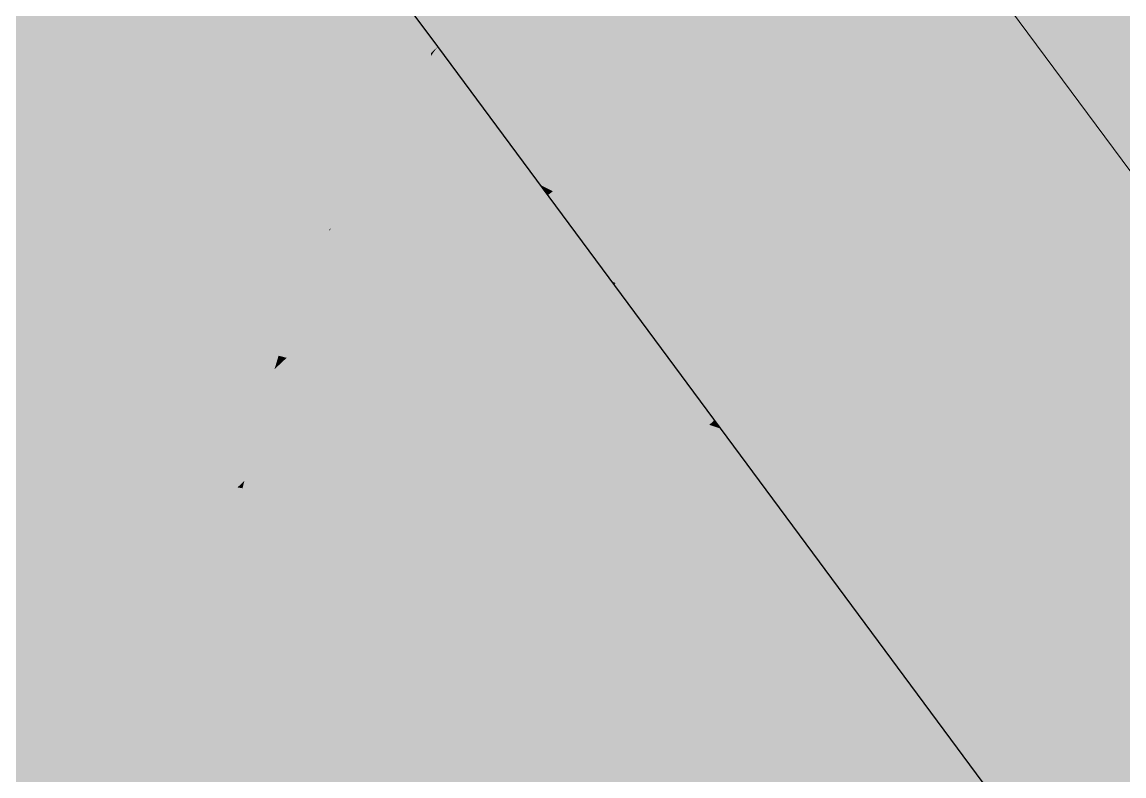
# Model space of a CAD drawing. Header units: millimetres. Extents: x 340454 to 342791, y 6993867 to 6995092.
# Drawn here: x 340779.7708 to 340780.1135, y 6994577.2077 to 6994577.4423 of the extents above; entities that cross this region are included whole.
import ezdxf

# ---------------------------------------------------------------- set-up
doc = ezdxf.new("R2010")
doc.units = ezdxf.units.MM
doc.header["$LTSCALE"] = 10
doc.layers.add('A-MODELAGEM', color=7, linetype='Continuous')
doc.layers.add('F-HZ-CORREDOR-FEAT', color=2, linetype='Continuous')

msp = doc.modelspace()

# ---------------------------------------------------------------- linework, layer by layer
at = {"lineweight": 20}
msp.add_lwpolyline([(340804.45355, 6994595.59028, -0.006606), (340796.91138, 6994606.37287, 0.436053), (340791.26926, 6994607.29523), (340769.73702, 6994591.4125), (340780.23666, 6994577.23225), (340804.45355, 6994595.59028, -0.007581)], format="xyb", close=True, dxfattribs=at)
msp.add_lwpolyline([(340782.27026, 6994557.10137), (340785.61099, 6994569.97397), (340769.73702, 6994591.4125), (340755.74231, 6994581.10477), (340753.64138, 6994579.53538), (340782.27026, 6994557.10137)], close=True, dxfattribs=at)
at = {"layer": 'A-MODELAGEM', "color": 11, "linetype": 'Continuous', "lineweight": -3}
for points in [[(340780.42398, 6994577.37436), (340779.05368, 6994579.18235), (340779.85795, 6994577.85952)], [(340781.25376, 6994578.00326), (340779.05368, 6994579.18235), (340780.42398, 6994577.37436)], [(340780.23843, 6994577.23373), (340778.64998, 6994578.89489), (340778.55496, 6994578.80244)], [(340780.23843, 6994577.23373), (340779.29091, 6994578.34554), (340778.64998, 6994578.89489)], [(340780.23843, 6994577.23373), (340778.55496, 6994578.80244), (340778.46584, 6994578.70414)], [(340780.23843, 6994577.23373), (340778.46584, 6994578.70414), (340778.38299, 6994578.60038)], [(340780.23843, 6994577.23373), (340778.38299, 6994578.60038), (340778.40519, 6994578.43966)], [(340780.23843, 6994577.23373), (340778.40519, 6994578.43966), (340778.42542, 6994578.29321)], [(340780.23843, 6994577.23373), (340779.59018, 6994578.08903), (340779.29091, 6994578.34554)], [(340780.23843, 6994577.23373), (340778.42542, 6994578.29321), (340778.44403, 6994578.15848)], [(340780.23843, 6994577.23373), (340778.44403, 6994578.15848), (340778.4613, 6994578.03344)], [(340780.23843, 6994577.23373), (340779.85795, 6994577.85952), (340779.59018, 6994578.08903)], [(340780.23843, 6994577.23373), (340778.4613, 6994578.03344), (340778.47745, 6994577.91646)], [(340780.23843, 6994577.23373), (340778.47745, 6994577.91646), (340778.49269, 6994577.80617)], [(340780.23843, 6994577.23373), (340780.42398, 6994577.37436), (340779.85795, 6994577.85952)], [(340780.23843, 6994577.23373), (340778.49269, 6994577.80617), (340778.50715, 6994577.70145)], [(340780.23843, 6994577.23373), (340778.50715, 6994577.70145), (340778.52098, 6994577.60134)], [(340780.23843, 6994577.23373), (340778.52098, 6994577.60134), (340778.53428, 6994577.50501)], [(340780.23843, 6994577.23373), (340778.53428, 6994577.50501), (340778.54716, 6994577.41174)], [(340779.80537, 6994577.4569), (340779.83585, 6994577.44119), (340779.82472, 6994577.47549)], [(340779.82472, 6994577.47549), (340779.83585, 6994577.44119), (340779.85389, 6994577.45844)], [(340779.75052, 6994577.45328), (340779.7853, 6994577.43763), (340779.77206, 6994577.47407)], [(340779.77206, 6994577.47407), (340779.7853, 6994577.43763), (340779.80537, 6994577.4569)], [(340779.83585, 6994577.44119), (340779.86129, 6994577.42808), (340779.85389, 6994577.45844)], [(340779.85389, 6994577.45844), (340779.86129, 6994577.42808), (340779.87823, 6994577.44422)], [(340779.88693, 6994577.45251), (340779.90015, 6994577.43465), (340779.89583, 6994577.45909)], [(340779.7853, 6994577.43763), (340779.81714, 6994577.42331), (340779.80537, 6994577.4569)], [(340779.80537, 6994577.4569), (340779.81714, 6994577.42331), (340779.83585, 6994577.44119)], [(340779.75052, 6994577.45328), (340779.76432, 6994577.41748), (340779.7853, 6994577.43763)], [(340779.87823, 6994577.44422), (340779.89804, 6994577.43264), (340779.88693, 6994577.45251)], [(340779.88693, 6994577.45251), (340779.89804, 6994577.43264), (340779.90015, 6994577.43465)], [(340779.81714, 6994577.42331), (340779.84372, 6994577.41135), (340779.83585, 6994577.44119)], [(340779.83585, 6994577.44119), (340779.84372, 6994577.41135), (340779.86129, 6994577.42808)], [(340779.86129, 6994577.42808), (340779.882, 6994577.41741), (340779.87823, 6994577.44422)], [(340779.87823, 6994577.44422), (340779.882, 6994577.41741), (340779.89804, 6994577.43264)], [(340779.76432, 6994577.41748), (340779.79756, 6994577.40459), (340779.7853, 6994577.43763)], [(340779.7853, 6994577.43763), (340779.79756, 6994577.40459), (340779.81714, 6994577.42331)], [(340779.89804, 6994577.43264), (340779.89845, 6994577.4324), (340779.90015, 6994577.43465)], [(340779.882, 6994577.41741), (340779.89808, 6994577.43184), (340779.89804, 6994577.43264)], [(340779.882, 6994577.41741), (340779.8868, 6994577.41494), (340779.89808, 6994577.43184)], [(340779.89804, 6994577.43264), (340779.89808, 6994577.43184), (340779.89845, 6994577.4324)], [(340779.84372, 6994577.41135), (340779.86536, 6994577.40161), (340779.86129, 6994577.42808)], [(340779.86129, 6994577.42808), (340779.86536, 6994577.40161), (340779.882, 6994577.41741)], [(340779.79756, 6994577.40459), (340779.82533, 6994577.39382), (340779.81714, 6994577.42331)], [(340779.81714, 6994577.42331), (340779.82533, 6994577.39382), (340779.84372, 6994577.41135)], [(340779.74236, 6994577.39639), (340779.77708, 6994577.385), (340779.76432, 6994577.41748)], [(340779.76432, 6994577.41748), (340779.77708, 6994577.385), (340779.79756, 6994577.40459)], [(340779.86536, 6994577.40161), (340779.88256, 6994577.4077), (340779.882, 6994577.41741)], [(340779.882, 6994577.41741), (340779.88256, 6994577.4077), (340779.8868, 6994577.41494)], [(340780.23843, 6994577.23373), (340778.54716, 6994577.41174), (340778.55971, 6994577.32088)], [(340779.82533, 6994577.39382), (340779.84793, 6994577.38506), (340779.84372, 6994577.41135)], [(340779.84372, 6994577.41135), (340779.84793, 6994577.38506), (340779.86536, 6994577.40161)], [(340779.86536, 6994577.40161), (340779.87614, 6994577.39675), (340779.88256, 6994577.4077)], [(340779.77708, 6994577.385), (340779.80609, 6994577.37549), (340779.79756, 6994577.40459)], [(340779.79756, 6994577.40459), (340779.80609, 6994577.37549), (340779.82533, 6994577.39382)], [(340779.84793, 6994577.38506), (340779.86673, 6994577.37828), (340779.86536, 6994577.40161)], [(340779.86536, 6994577.40161), (340779.86673, 6994577.37828), (340779.87614, 6994577.39675)], [(340779.74236, 6994577.39639), (340779.75536, 6994577.36423), (340779.77708, 6994577.385)], [(340779.80609, 6994577.37549), (340779.82971, 6994577.36775), (340779.82533, 6994577.39382)], [(340779.82533, 6994577.39382), (340779.82971, 6994577.36775), (340779.84793, 6994577.38506)], [(340779.75536, 6994577.36423), (340779.78567, 6994577.35604), (340779.77708, 6994577.385)], [(340779.77708, 6994577.385), (340779.78567, 6994577.35604), (340779.80609, 6994577.37549)], [(340779.82971, 6994577.36775), (340779.84938, 6994577.3613), (340779.84793, 6994577.38506)], [(340779.84793, 6994577.38506), (340779.84938, 6994577.3613), (340779.86626, 6994577.37728)], [(340779.84793, 6994577.38506), (340779.86626, 6994577.37728), (340779.86651, 6994577.37785)], [(340779.84793, 6994577.38506), (340779.86651, 6994577.37785), (340779.86673, 6994577.37828)], [(340779.84938, 6994577.3613), (340779.85802, 6994577.35847), (340779.86626, 6994577.37728)], [(340779.78567, 6994577.35604), (340779.81036, 6994577.34937), (340779.80609, 6994577.37549)], [(340779.80609, 6994577.37549), (340779.81036, 6994577.34937), (340779.82971, 6994577.36775)], [(340779.81036, 6994577.34937), (340779.83093, 6994577.34382), (340779.82971, 6994577.36775)], [(340779.82971, 6994577.36775), (340779.83093, 6994577.34382), (340779.84938, 6994577.3613)], [(340779.75536, 6994577.36423), (340779.76389, 6994577.3353), (340779.78567, 6994577.35604)], [(340779.83093, 6994577.34382), (340779.8523, 6994577.34299), (340779.84938, 6994577.3613)], [(340779.84938, 6994577.3613), (340779.8523, 6994577.34299), (340779.85802, 6994577.35847)], [(340779.76389, 6994577.3353), (340779.78972, 6994577.32977), (340779.78567, 6994577.35604)], [(340779.78567, 6994577.35604), (340779.78972, 6994577.32977), (340779.81036, 6994577.34937)], [(340779.78972, 6994577.32977), (340779.81124, 6994577.32516), (340779.81036, 6994577.34937)], [(340779.81036, 6994577.34937), (340779.81124, 6994577.32516), (340779.83093, 6994577.34382)], [(340779.81124, 6994577.32516), (340779.83446, 6994577.32019), (340779.83093, 6994577.34382)], [(340779.83093, 6994577.34382), (340779.83446, 6994577.32019), (340779.84935, 6994577.33426)], [(340779.83093, 6994577.34382), (340779.84935, 6994577.33426), (340779.85063, 6994577.33849)], [(340779.83093, 6994577.34382), (340779.85063, 6994577.33849), (340779.8523, 6994577.34299)], [(340779.76389, 6994577.3353), (340779.76753, 6994577.30869), (340779.78972, 6994577.32977)], [(340779.83446, 6994577.32019), (340779.84442, 6994577.31806), (340779.84935, 6994577.33426)], [(340779.76753, 6994577.30869), (340779.79007, 6994577.3051), (340779.78972, 6994577.32977)], [(340779.78972, 6994577.32977), (340779.79007, 6994577.3051), (340779.81124, 6994577.32516)], [(340779.79007, 6994577.3051), (340779.81439, 6994577.30123), (340779.81124, 6994577.32516)], [(340779.81124, 6994577.32516), (340779.81439, 6994577.30123), (340779.83446, 6994577.32019)], [(340780.23843, 6994577.23373), (340778.55971, 6994577.32088), (340778.57201, 6994577.23185)], [(340779.81439, 6994577.30123), (340779.83784, 6994577.2975), (340779.83446, 6994577.32019)], [(340779.83446, 6994577.32019), (340779.83784, 6994577.2975), (340779.83996, 6994577.29949)], [(340779.83446, 6994577.32019), (340779.83996, 6994577.29949), (340779.84442, 6994577.31806)], [(340779.76753, 6994577.30869), (340779.76709, 6994577.28334), (340779.79007, 6994577.3051)], [(340779.76709, 6994577.28334), (340779.79261, 6994577.28065), (340779.79007, 6994577.3051)], [(340779.79007, 6994577.3051), (340779.79261, 6994577.28065), (340779.81439, 6994577.30123)], [(340779.79261, 6994577.28065), (340779.81721, 6994577.27806), (340779.81439, 6994577.30123)], [(340779.81439, 6994577.30123), (340779.81721, 6994577.27806), (340779.83784, 6994577.2975)], [(340779.81721, 6994577.27806), (340779.83845, 6994577.29187), (340779.83784, 6994577.2975)], [(340779.83784, 6994577.2975), (340779.83941, 6994577.29725), (340779.83996, 6994577.29949)], [(340779.83784, 6994577.2975), (340779.83845, 6994577.29187), (340779.83941, 6994577.29725)], [(340779.81721, 6994577.27806), (340779.83563, 6994577.27612), (340779.83845, 6994577.29187)], [(340779.76709, 6994577.28334), (340779.76875, 6994577.25811), (340779.79261, 6994577.28065)], [(340779.76875, 6994577.25811), (340779.79462, 6994577.25677), (340779.79261, 6994577.28065)], [(340779.79261, 6994577.28065), (340779.79462, 6994577.25677), (340779.81721, 6994577.27806)], [(340779.79462, 6994577.25677), (340779.81882, 6994577.25551), (340779.81721, 6994577.27806)], [(340779.81721, 6994577.27806), (340779.81882, 6994577.25551), (340779.83499, 6994577.27072)], [(340779.81721, 6994577.27806), (340779.83499, 6994577.27072), (340779.83563, 6994577.27612)], [(340779.81882, 6994577.25551), (340779.8331, 6994577.25477), (340779.83499, 6994577.27072)], [(340779.76875, 6994577.25811), (340779.76961, 6994577.2332), (340779.79462, 6994577.25677)], [(340779.76961, 6994577.2332), (340779.79512, 6994577.23323), (340779.79462, 6994577.25677)], [(340779.79462, 6994577.25677), (340779.79512, 6994577.23323), (340779.81882, 6994577.25551)], [(340779.79512, 6994577.23323), (340779.81905, 6994577.23325), (340779.81882, 6994577.25551)], [(340779.81882, 6994577.25551), (340779.81905, 6994577.23325), (340779.83258, 6994577.24594)], [(340779.81882, 6994577.25551), (340779.83258, 6994577.24594), (340779.8331, 6994577.25477)], [(340779.81905, 6994577.23325), (340779.83184, 6994577.23327), (340779.83258, 6994577.24594)], [(340780.23843, 6994577.23373), (340778.57201, 6994577.23185), (340778.58413, 6994577.1441)], [(340780.23843, 6994577.23373), (340778.58413, 6994577.1441), (340778.59614, 6994577.05713)], [(340780.23843, 6994577.23373), (340778.59614, 6994577.05713), (340778.60812, 6994576.97043)], [(340780.23843, 6994577.23373), (340778.60812, 6994576.97043), (340778.62012, 6994576.88352)], [(340780.23843, 6994577.23373), (340778.62012, 6994576.88352), (340778.63222, 6994576.79591)], [(340780.23843, 6994577.23373), (340778.63222, 6994576.79591), (340778.64449, 6994576.70708)], [(340780.23843, 6994577.23373), (340778.64449, 6994576.70708), (340778.657, 6994576.6165)], [(340780.23843, 6994577.23373), (340778.657, 6994576.6165), (340778.66983, 6994576.5236)], [(340780.23843, 6994577.23373), (340778.66983, 6994576.5236), (340778.68307, 6994576.42773)], [(340780.23843, 6994577.23373), (340778.68307, 6994576.42773), (340778.69682, 6994576.32818)], [(340780.23843, 6994577.23373), (340778.69682, 6994576.32818), (340778.71119, 6994576.22415)], [(340780.23843, 6994577.23373), (340778.71119, 6994576.22415), (340778.72631, 6994576.11469)], [(340780.23843, 6994577.23373), (340778.72631, 6994576.11469), (340778.79822, 6994575.59404)], [(340780.23843, 6994577.23373), (340778.79822, 6994575.59404), (340780.51283, 6994576.86293)], [(340779.76857, 6994577.20827), (340779.79388, 6994577.20964), (340779.79512, 6994577.23323)], [(340779.76857, 6994577.20827), (340779.79512, 6994577.23323), (340779.76961, 6994577.2332)], [(340779.79388, 6994577.20964), (340779.81724, 6994577.21091), (340779.81905, 6994577.23325)], [(340779.79388, 6994577.20964), (340779.81905, 6994577.23325), (340779.79512, 6994577.23323)], [(340779.81724, 6994577.21091), (340779.83184, 6994577.22457), (340779.83184, 6994577.23327)], [(340779.81724, 6994577.21091), (340779.83184, 6994577.23327), (340779.81905, 6994577.23325)], [(340779.81724, 6994577.21091), (340779.83184, 6994577.2117), (340779.83184, 6994577.22457)], [(340779.81357, 6994577.18804), (340779.83222, 6994577.20546), (340779.83184, 6994577.2117)], [(340779.81357, 6994577.18804), (340779.83184, 6994577.2117), (340779.81724, 6994577.21091)], [(340779.76532, 6994577.18285), (340779.79012, 6994577.18552), (340779.79388, 6994577.20964)], [(340779.76532, 6994577.18285), (340779.79388, 6994577.20964), (340779.76857, 6994577.20827)], [(340779.79012, 6994577.18552), (340779.81357, 6994577.18804), (340779.81724, 6994577.21091)], [(340779.79012, 6994577.18552), (340779.81724, 6994577.21091), (340779.79388, 6994577.20964)]]:
    msp.add_solid(points, dxfattribs=at)
at = {"layer": 'A-MODELAGEM', "color": 161, "linetype": 'Continuous', "lineweight": -3}
for points in [[(340779.90015, 6994577.43465), (340779.89845, 6994577.4324), (340779.90438, 6994577.42893)], [(340779.93204, 6994577.43527), (340779.90015, 6994577.43465), (340779.90438, 6994577.42893)], [(340779.93204, 6994577.43527), (340779.90438, 6994577.42893), (340779.91505, 6994577.4227)], [(340779.93204, 6994577.43527), (340779.91505, 6994577.4227), (340779.92649, 6994577.41602)], [(340779.93204, 6994577.43527), (340779.92649, 6994577.41602), (340779.93373, 6994577.41178)], [(340779.93204, 6994577.43527), (340779.93373, 6994577.41178), (340779.94973, 6994577.42363)], [(340779.93204, 6994577.43527), (340779.94973, 6994577.42363), (340779.96512, 6994577.43503)], [(340779.96512, 6994577.43503), (340779.94973, 6994577.42363), (340779.95521, 6994577.42003)], [(340779.96512, 6994577.43503), (340779.95521, 6994577.42003), (340779.96675, 6994577.41244)], [(340779.96512, 6994577.43503), (340779.96675, 6994577.41244), (340779.98124, 6994577.42316)], [(340779.99646, 6994577.43444), (340779.96512, 6994577.43503), (340779.98124, 6994577.42316)], [(340779.99646, 6994577.43444), (340779.98124, 6994577.42316), (340779.98468, 6994577.42063)], [(340779.99646, 6994577.43444), (340779.98468, 6994577.42063), (340779.99627, 6994577.41209)], [(340779.99646, 6994577.43444), (340779.99627, 6994577.41209), (340780.01061, 6994577.42271)], [(340779.99646, 6994577.43444), (340780.01061, 6994577.42271), (340780.02455, 6994577.43303)], [(340779.89808, 6994577.43184), (340779.8868, 6994577.41494), (340779.89924, 6994577.40853)], [(340779.89845, 6994577.4324), (340779.89808, 6994577.43184), (340779.89924, 6994577.40853)], [(340779.89845, 6994577.4324), (340779.89924, 6994577.40853), (340779.90438, 6994577.42893)], [(340780.02455, 6994577.43303), (340780.01061, 6994577.42271), (340780.01284, 6994577.42086)], [(340780.02455, 6994577.43303), (340780.01284, 6994577.42086), (340780.02385, 6994577.41173)], [(340780.02455, 6994577.43303), (340780.02385, 6994577.41173), (340780.03697, 6994577.42145)], [(340780.04982, 6994577.43096), (340780.02455, 6994577.43303), (340780.03697, 6994577.42145)], [(340780.04982, 6994577.43096), (340780.03697, 6994577.42145), (340780.03849, 6994577.42004)], [(340780.04982, 6994577.43096), (340780.03849, 6994577.42004), (340780.04841, 6994577.41079)], [(340780.04982, 6994577.43096), (340780.04841, 6994577.41079), (340780.06053, 6994577.41976)], [(340780.04982, 6994577.43096), (340780.06053, 6994577.41976), (340780.07239, 6994577.42855)], [(340779.90438, 6994577.42893), (340779.89924, 6994577.40853), (340779.91114, 6994577.4198)], [(340779.90438, 6994577.42893), (340779.91114, 6994577.4198), (340779.91505, 6994577.4227)], [(340780.07239, 6994577.42855), (340780.06053, 6994577.41976), (340780.06162, 6994577.41862)], [(340780.07239, 6994577.42855), (340780.06162, 6994577.41862), (340780.07063, 6994577.4092)], [(340780.07239, 6994577.42855), (340780.07063, 6994577.4092), (340780.08182, 6994577.41749)], [(340780.09292, 6994577.42571), (340780.07239, 6994577.42855), (340780.08182, 6994577.41749)], [(340780.09292, 6994577.42571), (340780.08182, 6994577.41749), (340780.08317, 6994577.41591)], [(340780.09292, 6994577.42571), (340780.08317, 6994577.41591), (340780.10662, 6994577.40763)], [(340780.09292, 6994577.42571), (340780.10662, 6994577.40763), (340780.1246, 6994577.42094)], [(340779.91505, 6994577.4227), (340779.91114, 6994577.4198), (340779.92649, 6994577.41602)], [(340779.94973, 6994577.42363), (340779.93373, 6994577.41178), (340779.9453, 6994577.40502)], [(340779.94973, 6994577.42363), (340779.9453, 6994577.40502), (340779.95521, 6994577.42003)], [(340779.98124, 6994577.42316), (340779.96675, 6994577.41244), (340779.97376, 6994577.40783)], [(340779.98124, 6994577.42316), (340779.97376, 6994577.40783), (340779.98468, 6994577.42063)], [(340779.98468, 6994577.42063), (340779.97376, 6994577.40783), (340779.98263, 6994577.40199)], [(340779.98468, 6994577.42063), (340779.98263, 6994577.40199), (340779.99627, 6994577.41209)], [(340780.01061, 6994577.42271), (340779.99627, 6994577.41209), (340780.00102, 6994577.40859)], [(340780.01061, 6994577.42271), (340780.00102, 6994577.40859), (340780.01284, 6994577.42086)], [(340780.01284, 6994577.42086), (340780.00102, 6994577.40859), (340780.01034, 6994577.40173)], [(340780.01284, 6994577.42086), (340780.01034, 6994577.40173), (340780.02385, 6994577.41173)], [(340780.03697, 6994577.42145), (340780.02385, 6994577.41173), (340780.02708, 6994577.40905)], [(340780.03697, 6994577.42145), (340780.02708, 6994577.40905), (340780.03849, 6994577.42004)], [(340780.1246, 6994577.42094), (340780.10662, 6994577.40763), (340780.12314, 6994577.38584)], [(340779.89924, 6994577.40853), (340779.91782, 6994577.39895), (340779.91114, 6994577.4198)], [(340779.91114, 6994577.4198), (340779.91782, 6994577.39895), (340779.92298, 6994577.40382)], [(340779.91114, 6994577.4198), (340779.92298, 6994577.40382), (340779.92649, 6994577.41602)], [(340779.95521, 6994577.42003), (340779.9453, 6994577.40502), (340779.95169, 6994577.40129)], [(340779.95521, 6994577.42003), (340779.95169, 6994577.40129), (340779.96675, 6994577.41244)], [(340780.03849, 6994577.42004), (340780.02708, 6994577.40905), (340780.03603, 6994577.40162)], [(340780.03849, 6994577.42004), (340780.03603, 6994577.40162), (340780.04841, 6994577.41079)], [(340780.06053, 6994577.41976), (340780.04841, 6994577.41079), (340780.05075, 6994577.40861)], [(340780.06053, 6994577.41976), (340780.05075, 6994577.40861), (340780.06162, 6994577.41862)], [(340780.06162, 6994577.41862), (340780.05075, 6994577.40861), (340780.0592, 6994577.40074)], [(340780.06162, 6994577.41862), (340780.0592, 6994577.40074), (340780.07063, 6994577.4092)], [(340780.08182, 6994577.41749), (340780.07063, 6994577.4092), (340780.0735, 6994577.4062)], [(340780.08182, 6994577.41749), (340780.0735, 6994577.4062), (340780.08317, 6994577.41591)], [(340779.88256, 6994577.4077), (340779.89924, 6994577.40853), (340779.8868, 6994577.41494)], [(340779.92649, 6994577.41602), (340779.92298, 6994577.40382), (340779.93373, 6994577.41178)], [(340780.08317, 6994577.41591), (340780.0735, 6994577.4062), (340780.08643, 6994577.39268)], [(340780.08317, 6994577.41591), (340780.08643, 6994577.39268), (340780.09657, 6994577.40018)], [(340780.08317, 6994577.41591), (340780.09657, 6994577.40018), (340780.10662, 6994577.40763)], [(340779.93373, 6994577.41178), (340779.92298, 6994577.40382), (340779.93199, 6994577.39165)], [(340779.93373, 6994577.41178), (340779.93199, 6994577.39165), (340779.9453, 6994577.40502)], [(340779.96675, 6994577.41244), (340779.95169, 6994577.40129), (340779.96269, 6994577.39486)], [(340779.96675, 6994577.41244), (340779.96269, 6994577.39486), (340779.97376, 6994577.40783)], [(340779.99627, 6994577.41209), (340779.98263, 6994577.40199), (340779.99001, 6994577.39714)], [(340779.99627, 6994577.41209), (340779.99001, 6994577.39714), (340780.00102, 6994577.40859)], [(340780.02385, 6994577.41173), (340780.01034, 6994577.40173), (340780.01552, 6994577.39791)], [(340780.02385, 6994577.41173), (340780.01552, 6994577.39791), (340780.02708, 6994577.40905)], [(340780.04841, 6994577.41079), (340780.03603, 6994577.40162), (340780.03979, 6994577.3985)], [(340780.04841, 6994577.41079), (340780.03979, 6994577.3985), (340780.05075, 6994577.40861)], [(340779.88256, 6994577.4077), (340779.87614, 6994577.39675), (340779.88338, 6994577.3935)], [(340779.88256, 6994577.4077), (340779.88338, 6994577.3935), (340779.89924, 6994577.40853)], [(340779.88338, 6994577.3935), (340779.9028, 6994577.38476), (340779.89924, 6994577.40853)], [(340779.89924, 6994577.40853), (340779.9028, 6994577.38476), (340779.91782, 6994577.39895)], [(340779.97376, 6994577.40783), (340779.96269, 6994577.39486), (340779.96845, 6994577.39149)], [(340779.97376, 6994577.40783), (340779.96845, 6994577.39149), (340779.98263, 6994577.40199)], [(340780.00102, 6994577.40859), (340779.99001, 6994577.39714), (340779.9975, 6994577.39221)], [(340780.00102, 6994577.40859), (340779.9975, 6994577.39221), (340780.01034, 6994577.40173)], [(340780.02708, 6994577.40905), (340780.01552, 6994577.39791), (340780.02329, 6994577.39219)], [(340780.02708, 6994577.40905), (340780.02329, 6994577.39219), (340780.03603, 6994577.40162)], [(340780.05075, 6994577.40861), (340780.03979, 6994577.3985), (340780.04752, 6994577.39209)], [(340780.05075, 6994577.40861), (340780.04752, 6994577.39209), (340780.0592, 6994577.40074)], [(340780.07063, 6994577.4092), (340780.0592, 6994577.40074), (340780.0638, 6994577.39645)], [(340780.07063, 6994577.4092), (340780.0638, 6994577.39645), (340780.0735, 6994577.4062)], [(340780.10662, 6994577.40763), (340780.09657, 6994577.40018), (340780.12314, 6994577.38584)], [(340779.91782, 6994577.39895), (340779.93199, 6994577.39165), (340779.92298, 6994577.40382)], [(340779.9453, 6994577.40502), (340779.93199, 6994577.39165), (340779.93533, 6994577.38993)], [(340779.9453, 6994577.40502), (340779.93533, 6994577.38993), (340779.93593, 6994577.38962)], [(340779.9453, 6994577.40502), (340779.93593, 6994577.38962), (340779.95169, 6994577.40129)], [(340780.0735, 6994577.4062), (340780.0638, 6994577.39645), (340780.07608, 6994577.38501)], [(340780.0735, 6994577.4062), (340780.07608, 6994577.38501), (340780.08643, 6994577.39268)], [(340779.95169, 6994577.40129), (340779.93593, 6994577.38962), (340779.95141, 6994577.38164)], [(340779.95169, 6994577.40129), (340779.95141, 6994577.38164), (340779.96269, 6994577.39486)], [(340779.98263, 6994577.40199), (340779.96845, 6994577.39149), (340779.97877, 6994577.38547)], [(340779.98263, 6994577.40199), (340779.97877, 6994577.38547), (340779.99001, 6994577.39714)], [(340780.01034, 6994577.40173), (340779.9975, 6994577.39221), (340780.00469, 6994577.38748)], [(340780.01034, 6994577.40173), (340780.00469, 6994577.38748), (340780.01552, 6994577.39791)], [(340780.03603, 6994577.40162), (340780.02329, 6994577.39219), (340780.02865, 6994577.38824)], [(340780.03603, 6994577.40162), (340780.02865, 6994577.38824), (340780.03979, 6994577.3985)], [(340780.0592, 6994577.40074), (340780.04752, 6994577.39209), (340780.05406, 6994577.38666)], [(340780.0592, 6994577.40074), (340780.05406, 6994577.38666), (340780.0638, 6994577.39645)], [(340780.09657, 6994577.40018), (340780.08643, 6994577.39268), (340780.12247, 6994577.36979)], [(340780.09657, 6994577.40018), (340780.12247, 6994577.36979), (340780.12314, 6994577.38584)], [(340779.86673, 6994577.37828), (340779.88338, 6994577.3935), (340779.87614, 6994577.39675)], [(340779.9028, 6994577.38476), (340779.9215, 6994577.37634), (340779.91782, 6994577.39895)], [(340779.91782, 6994577.39895), (340779.9215, 6994577.37634), (340779.93199, 6994577.39165)], [(340779.99001, 6994577.39714), (340779.97877, 6994577.38547), (340779.98414, 6994577.38233)], [(340779.99001, 6994577.39714), (340779.98414, 6994577.38233), (340779.9975, 6994577.39221)], [(340780.01552, 6994577.39791), (340780.00469, 6994577.38748), (340780.01117, 6994577.38322)], [(340780.01552, 6994577.39791), (340780.01117, 6994577.38322), (340780.02329, 6994577.39219)], [(340780.03979, 6994577.3985), (340780.02865, 6994577.38824), (340780.0355, 6994577.38319)], [(340780.03979, 6994577.3985), (340780.0355, 6994577.38319), (340780.04752, 6994577.39209)], [(340780.0638, 6994577.39645), (340780.05406, 6994577.38666), (340780.0655, 6994577.37718)], [(340780.0638, 6994577.39645), (340780.0655, 6994577.37718), (340780.07608, 6994577.38501)], [(340779.86673, 6994577.37828), (340779.86676, 6994577.37776), (340779.88338, 6994577.3935)], [(340779.86676, 6994577.37776), (340779.88706, 6994577.36989), (340779.88338, 6994577.3935)], [(340779.88338, 6994577.3935), (340779.88706, 6994577.36989), (340779.9028, 6994577.38476)], [(340779.96269, 6994577.39486), (340779.95141, 6994577.38164), (340779.95361, 6994577.38051)], [(340779.96269, 6994577.39486), (340779.95361, 6994577.38051), (340779.96845, 6994577.39149)], [(340779.9215, 6994577.37634), (340779.93436, 6994577.38845), (340779.93199, 6994577.39165)], [(340779.93199, 6994577.39165), (340779.93436, 6994577.38845), (340779.93533, 6994577.38993)], [(340779.93533, 6994577.38993), (340779.93436, 6994577.38845), (340779.93593, 6994577.38962)], [(340779.93593, 6994577.38962), (340779.93436, 6994577.38845), (340779.94498, 6994577.37411)], [(340779.93593, 6994577.38962), (340779.94498, 6994577.37411), (340779.95141, 6994577.38164)], [(340779.96845, 6994577.39149), (340779.95361, 6994577.38051), (340779.96724, 6994577.37349)], [(340779.96845, 6994577.39149), (340779.96724, 6994577.37349), (340779.97877, 6994577.38547)], [(340779.9975, 6994577.39221), (340779.98414, 6994577.38233), (340779.9936, 6994577.37679)], [(340779.9975, 6994577.39221), (340779.9936, 6994577.37679), (340780.00469, 6994577.38748)], [(340780.02329, 6994577.39219), (340780.01117, 6994577.38322), (340780.01819, 6994577.3786)], [(340780.02329, 6994577.39219), (340780.01819, 6994577.3786), (340780.02865, 6994577.38824)], [(340780.04752, 6994577.39209), (340780.0355, 6994577.38319), (340780.04422, 6994577.37677)], [(340780.04752, 6994577.39209), (340780.04422, 6994577.37677), (340780.05406, 6994577.38666)], [(340780.08643, 6994577.39268), (340780.07608, 6994577.38501), (340780.12188, 6994577.35561)], [(340780.08643, 6994577.39268), (340780.12188, 6994577.35561), (340780.12247, 6994577.36979)], [(340779.9215, 6994577.37634), (340779.93898, 6994577.36848), (340779.93436, 6994577.38845)], [(340779.93436, 6994577.38845), (340779.93898, 6994577.36848), (340779.94498, 6994577.37411)], [(340780.00469, 6994577.38748), (340779.9936, 6994577.37679), (340779.99858, 6994577.37389)], [(340780.00469, 6994577.38748), (340779.99858, 6994577.37389), (340780.01117, 6994577.38322)], [(340780.02865, 6994577.38824), (340780.01819, 6994577.3786), (340780.02407, 6994577.37473)], [(340780.02865, 6994577.38824), (340780.02407, 6994577.37473), (340780.0355, 6994577.38319)], [(340780.05406, 6994577.38666), (340780.04422, 6994577.37677), (340780.05461, 6994577.36912)], [(340780.05406, 6994577.38666), (340780.05461, 6994577.36912), (340780.0655, 6994577.37718)], [(340779.88706, 6994577.36989), (340779.90661, 6994577.36231), (340779.9028, 6994577.38476)], [(340779.9028, 6994577.38476), (340779.90661, 6994577.36231), (340779.9215, 6994577.37634)], [(340779.97877, 6994577.38547), (340779.96724, 6994577.37349), (340779.97016, 6994577.37198)], [(340779.97877, 6994577.38547), (340779.97016, 6994577.37198), (340779.98414, 6994577.38233)], [(340780.01117, 6994577.38322), (340779.99858, 6994577.37389), (340780.00745, 6994577.36871)], [(340780.01117, 6994577.38322), (340780.00745, 6994577.36871), (340780.01819, 6994577.3786)], [(340780.0355, 6994577.38319), (340780.02407, 6994577.37473), (340780.03502, 6994577.36753)], [(340780.0355, 6994577.38319), (340780.03502, 6994577.36753), (340780.04422, 6994577.37677)], [(340780.07608, 6994577.38501), (340780.0655, 6994577.37718), (340780.12135, 6994577.34283)], [(340780.07608, 6994577.38501), (340780.12135, 6994577.34283), (340780.12188, 6994577.35561)], [(340779.95141, 6994577.38164), (340779.94498, 6994577.37411), (340779.95361, 6994577.38051)], [(340779.95361, 6994577.38051), (340779.94498, 6994577.37411), (340779.95423, 6994577.36162)], [(340779.95361, 6994577.38051), (340779.95423, 6994577.36162), (340779.96724, 6994577.37349)], [(340779.98414, 6994577.38233), (340779.97016, 6994577.37198), (340779.98218, 6994577.36579)], [(340779.98414, 6994577.38233), (340779.98218, 6994577.36579), (340779.9936, 6994577.37679)], [(340779.86626, 6994577.37728), (340779.85802, 6994577.35847), (340779.8706, 6994577.35434)], [(340779.86626, 6994577.37728), (340779.86676, 6994577.37776), (340779.86651, 6994577.37785)], [(340779.86626, 6994577.37728), (340779.8706, 6994577.35434), (340779.86676, 6994577.37776)], [(340779.86673, 6994577.37828), (340779.86651, 6994577.37785), (340779.86676, 6994577.37776)], [(340779.86676, 6994577.37776), (340779.8706, 6994577.35434), (340779.88706, 6994577.36989)], [(340779.90661, 6994577.36231), (340779.92488, 6994577.35522), (340779.9215, 6994577.37634)], [(340779.9215, 6994577.37634), (340779.92488, 6994577.35522), (340779.93898, 6994577.36848)], [(340779.9936, 6994577.37679), (340779.98218, 6994577.36579), (340779.98539, 6994577.36413)], [(340779.9936, 6994577.37679), (340779.98539, 6994577.36413), (340779.99858, 6994577.37389)], [(340780.01819, 6994577.3786), (340780.00745, 6994577.36871), (340780.01219, 6994577.36593)], [(340780.01819, 6994577.3786), (340780.01219, 6994577.36593), (340780.02407, 6994577.37473)], [(340780.04422, 6994577.37677), (340780.03502, 6994577.36753), (340780.04426, 6994577.36145)], [(340780.04422, 6994577.37677), (340780.04426, 6994577.36145), (340780.05461, 6994577.36912)], [(340780.0655, 6994577.37718), (340780.05461, 6994577.36912), (340780.12086, 6994577.33125)], [(340780.0655, 6994577.37718), (340780.12086, 6994577.33125), (340780.12135, 6994577.34283)], [(340779.93898, 6994577.36848), (340779.95423, 6994577.36162), (340779.94498, 6994577.37411)], [(340779.96724, 6994577.37349), (340779.95423, 6994577.36162), (340779.95533, 6994577.36112)], [(340779.96724, 6994577.37349), (340779.95533, 6994577.36112), (340779.95544, 6994577.36107)], [(340779.96724, 6994577.37349), (340779.95544, 6994577.36107), (340779.97016, 6994577.37198)], [(340779.99858, 6994577.37389), (340779.98539, 6994577.36413), (340779.99635, 6994577.35848)], [(340779.99858, 6994577.37389), (340779.99635, 6994577.35848), (340780.00745, 6994577.36871)], [(340780.02407, 6994577.37473), (340780.01219, 6994577.36593), (340780.02562, 6994577.35808)], [(340780.02407, 6994577.37473), (340780.02562, 6994577.35808), (340780.03502, 6994577.36753)], [(340779.8706, 6994577.35434), (340779.89104, 6994577.34764), (340779.88706, 6994577.36989)], [(340779.88706, 6994577.36989), (340779.89104, 6994577.34764), (340779.90661, 6994577.36231)], [(340779.97016, 6994577.37198), (340779.95544, 6994577.36107), (340779.97033, 6994577.35437)], [(340779.97016, 6994577.37198), (340779.97033, 6994577.35437), (340779.98218, 6994577.36579)], [(340780.05461, 6994577.36912), (340780.04426, 6994577.36145), (340780.12042, 6994577.32065)], [(340780.05461, 6994577.36912), (340780.12042, 6994577.32065), (340780.12086, 6994577.33125)], [(340779.92488, 6994577.35522), (340779.94201, 6994577.34858), (340779.93898, 6994577.36848)], [(340779.93898, 6994577.36848), (340779.94201, 6994577.34858), (340779.95423, 6994577.36162)], [(340779.98218, 6994577.36579), (340779.97033, 6994577.35437), (340779.9715, 6994577.35384)], [(340779.98218, 6994577.36579), (340779.9715, 6994577.35384), (340779.98539, 6994577.36413)], [(340780.00745, 6994577.36871), (340779.99635, 6994577.35848), (340779.99976, 6994577.35673)], [(340780.00745, 6994577.36871), (340779.99976, 6994577.35673), (340780.01219, 6994577.36593)], [(340780.01219, 6994577.36593), (340779.99976, 6994577.35673), (340780.01596, 6994577.34837)], [(340780.01219, 6994577.36593), (340780.01596, 6994577.34837), (340780.02562, 6994577.35808)], [(340780.03502, 6994577.36753), (340780.02562, 6994577.35808), (340780.0335, 6994577.35348)], [(340780.03502, 6994577.36753), (340780.0335, 6994577.35348), (340780.04426, 6994577.36145)], [(340779.89104, 6994577.34764), (340779.91015, 6994577.34137), (340779.90661, 6994577.36231)], [(340779.90661, 6994577.36231), (340779.91015, 6994577.34137), (340779.92488, 6994577.35522)], [(340779.98539, 6994577.36413), (340779.9715, 6994577.35384), (340779.98481, 6994577.34785)], [(340779.98539, 6994577.36413), (340779.98481, 6994577.34785), (340779.99635, 6994577.35848)], [(340779.94201, 6994577.34858), (340779.95492, 6994577.36069), (340779.95423, 6994577.36162)], [(340779.94201, 6994577.34858), (340779.95779, 6994577.34246), (340779.95492, 6994577.36069)], [(340779.95423, 6994577.36162), (340779.95492, 6994577.36069), (340779.95533, 6994577.36112)], [(340779.95533, 6994577.36112), (340779.95492, 6994577.36069), (340779.95544, 6994577.36107)], [(340779.95544, 6994577.36107), (340779.95492, 6994577.36069), (340779.96406, 6994577.34833)], [(340779.95492, 6994577.36069), (340779.95779, 6994577.34246), (340779.96406, 6994577.34833)], [(340779.95544, 6994577.36107), (340779.96406, 6994577.34833), (340779.97033, 6994577.35437)], [(340780.04426, 6994577.36145), (340780.0335, 6994577.35348), (340780.12004, 6994577.3116)], [(340780.04426, 6994577.36145), (340780.12004, 6994577.3116), (340780.12042, 6994577.32065)], [(340779.8523, 6994577.34299), (340779.8706, 6994577.35434), (340779.85802, 6994577.35847)], [(340779.99635, 6994577.35848), (340779.98481, 6994577.34785), (340779.98666, 6994577.34702)], [(340779.99635, 6994577.35848), (340779.98666, 6994577.34702), (340779.99976, 6994577.35673)], [(340779.99976, 6994577.35673), (340779.98666, 6994577.34702), (340780.00597, 6994577.33833)], [(340779.99976, 6994577.35673), (340780.00597, 6994577.33833), (340780.01596, 6994577.34837)], [(340780.02562, 6994577.35808), (340780.01596, 6994577.34837), (340780.02223, 6994577.34514)], [(340780.02562, 6994577.35808), (340780.02223, 6994577.34514), (340780.0335, 6994577.35348)], [(340779.8523, 6994577.34299), (340779.85312, 6994577.33782), (340779.8706, 6994577.35434)], [(340779.85312, 6994577.33782), (340779.8745, 6994577.33205), (340779.8706, 6994577.35434)], [(340779.8706, 6994577.35434), (340779.8745, 6994577.33205), (340779.89104, 6994577.34764)], [(340779.91015, 6994577.34137), (340779.92806, 6994577.3355), (340779.92488, 6994577.35522)], [(340779.92488, 6994577.35522), (340779.92806, 6994577.3355), (340779.94201, 6994577.34858)], [(340779.97033, 6994577.35437), (340779.96406, 6994577.34833), (340779.9715, 6994577.35384)], [(340779.9715, 6994577.35384), (340779.96406, 6994577.34833), (340779.97269, 6994577.33668)], [(340779.9715, 6994577.35384), (340779.97269, 6994577.33668), (340779.98481, 6994577.34785)], [(340780.0335, 6994577.35348), (340780.02223, 6994577.34514), (340780.11936, 6994577.29509)], [(340780.0335, 6994577.35348), (340780.11936, 6994577.29509), (340780.11969, 6994577.30311)], [(340780.0335, 6994577.35348), (340780.11969, 6994577.30311), (340780.12004, 6994577.3116)], [(340779.92806, 6994577.3355), (340779.94457, 6994577.33009), (340779.94201, 6994577.34858)], [(340779.94201, 6994577.34858), (340779.94457, 6994577.33009), (340779.95779, 6994577.34246)], [(340779.8745, 6994577.33205), (340779.89449, 6994577.32665), (340779.89104, 6994577.34764)], [(340779.89104, 6994577.34764), (340779.89449, 6994577.32665), (340779.91015, 6994577.34137)], [(340779.95779, 6994577.34246), (340779.97269, 6994577.33668), (340779.96406, 6994577.34833)], [(340779.98481, 6994577.34785), (340779.97269, 6994577.33668), (340779.98666, 6994577.34702)], [(340779.98666, 6994577.34702), (340779.97269, 6994577.33668), (340779.99557, 6994577.32788)], [(340779.98666, 6994577.34702), (340779.99557, 6994577.32788), (340780.00597, 6994577.33833)], [(340780.01596, 6994577.34837), (340780.00597, 6994577.33833), (340780.01036, 6994577.33636)], [(340780.01596, 6994577.34837), (340780.01036, 6994577.33636), (340780.02223, 6994577.34514)], [(340780.02223, 6994577.34514), (340780.01036, 6994577.33636), (340780.11904, 6994577.28745)], [(340780.02223, 6994577.34514), (340780.11904, 6994577.28745), (340780.11936, 6994577.29509)], [(340779.8523, 6994577.34299), (340779.85063, 6994577.33849), (340779.85312, 6994577.33782)], [(340779.94457, 6994577.33009), (340779.96015, 6994577.32497), (340779.95779, 6994577.34246)], [(340779.95779, 6994577.34246), (340779.96015, 6994577.32497), (340779.97269, 6994577.33668)], [(340779.84935, 6994577.33426), (340779.85312, 6994577.33782), (340779.85063, 6994577.33849)], [(340779.89449, 6994577.32665), (340779.91323, 6994577.32158), (340779.91015, 6994577.34137)], [(340779.91015, 6994577.34137), (340779.91323, 6994577.32158), (340779.92806, 6994577.3355)], [(340780.00597, 6994577.33833), (340779.99557, 6994577.32788), (340779.99777, 6994577.32703)], [(340780.00597, 6994577.33833), (340779.99777, 6994577.32703), (340780.01036, 6994577.33636)], [(340779.84935, 6994577.33426), (340779.85684, 6994577.3154), (340779.85312, 6994577.33782)], [(340779.85312, 6994577.33782), (340779.85684, 6994577.3154), (340779.8745, 6994577.33205)], [(340779.91323, 6994577.32158), (340779.9305, 6994577.31692), (340779.92806, 6994577.3355)], [(340779.92806, 6994577.3355), (340779.9305, 6994577.31692), (340779.94457, 6994577.33009)], [(340779.96015, 6994577.32497), (340779.98459, 6994577.31696), (340779.97269, 6994577.33668)], [(340779.97269, 6994577.33668), (340779.98459, 6994577.31696), (340779.98619, 6994577.31845)], [(340779.97269, 6994577.33668), (340779.98619, 6994577.31845), (340779.99557, 6994577.32788)], [(340780.01036, 6994577.33636), (340779.99777, 6994577.32703), (340780.11873, 6994577.28013)], [(340780.01036, 6994577.33636), (340780.11873, 6994577.28013), (340780.11904, 6994577.28745)], [(340779.84935, 6994577.33426), (340779.84442, 6994577.31806), (340779.85684, 6994577.3154)], [(340779.85684, 6994577.3154), (340779.87777, 6994577.31092), (340779.8745, 6994577.33205)], [(340779.8745, 6994577.33205), (340779.87777, 6994577.31092), (340779.89449, 6994577.32665)], [(340779.9305, 6994577.31692), (340779.94681, 6994577.31251), (340779.94457, 6994577.33009)], [(340779.94457, 6994577.33009), (340779.94681, 6994577.31251), (340779.96015, 6994577.32497)], [(340779.99557, 6994577.32788), (340779.98619, 6994577.31845), (340779.99777, 6994577.32703)], [(340779.87777, 6994577.31092), (340779.89738, 6994577.30673), (340779.89449, 6994577.32665)], [(340779.89449, 6994577.32665), (340779.89738, 6994577.30673), (340779.91323, 6994577.32158)], [(340779.94681, 6994577.31251), (340779.97239, 6994577.3056), (340779.96015, 6994577.32497)], [(340779.96015, 6994577.32497), (340779.97239, 6994577.3056), (340779.98459, 6994577.31696)], [(340779.99777, 6994577.32703), (340779.98619, 6994577.31845), (340779.98816, 6994577.31579)], [(340779.99777, 6994577.32703), (340779.98816, 6994577.31579), (340780.11844, 6994577.27307)], [(340779.99777, 6994577.32703), (340780.11844, 6994577.27307), (340780.11873, 6994577.28013)], [(340779.89738, 6994577.30673), (340779.91547, 6994577.30285), (340779.91323, 6994577.32158)], [(340779.91323, 6994577.32158), (340779.91547, 6994577.30285), (340779.9305, 6994577.31692)], [(340779.83996, 6994577.29949), (340779.85684, 6994577.3154), (340779.84442, 6994577.31806)], [(340779.98459, 6994577.31696), (340779.98816, 6994577.31579), (340779.98619, 6994577.31845)], [(340779.83996, 6994577.29949), (340779.85977, 6994577.29401), (340779.85684, 6994577.3154)], [(340779.85684, 6994577.3154), (340779.85977, 6994577.29401), (340779.87777, 6994577.31092)], [(340779.91547, 6994577.30285), (340779.93256, 6994577.2992), (340779.9305, 6994577.31692)], [(340779.9305, 6994577.31692), (340779.93256, 6994577.2992), (340779.94681, 6994577.31251)], [(340779.97239, 6994577.3056), (340779.98816, 6994577.31579), (340779.98459, 6994577.31696)], [(340779.97239, 6994577.3056), (340780.00154, 6994577.29773), (340779.98816, 6994577.31579)], [(340779.98816, 6994577.31579), (340780.00154, 6994577.29773), (340780.11844, 6994577.27307)], [(340779.85977, 6994577.29401), (340779.88033, 6994577.29073), (340779.87777, 6994577.31092)], [(340779.87777, 6994577.31092), (340779.88033, 6994577.29073), (340779.89738, 6994577.30673)], [(340779.93256, 6994577.2992), (340779.95935, 6994577.29346), (340779.94681, 6994577.31251)], [(340779.94681, 6994577.31251), (340779.95935, 6994577.29346), (340779.97239, 6994577.3056)], [(340779.88033, 6994577.29073), (340779.8993, 6994577.28771), (340779.89738, 6994577.30673)], [(340779.89738, 6994577.30673), (340779.8993, 6994577.28771), (340779.91547, 6994577.30285)], [(340779.95935, 6994577.29346), (340780.00154, 6994577.29773), (340779.97239, 6994577.3056)], [(340779.8993, 6994577.28771), (340779.91722, 6994577.28486), (340779.91547, 6994577.30285)], [(340779.91547, 6994577.30285), (340779.91722, 6994577.28486), (340779.93256, 6994577.2992)], [(340779.83845, 6994577.29187), (340779.85977, 6994577.29401), (340779.83941, 6994577.29725)], [(340779.83996, 6994577.29949), (340779.83941, 6994577.29725), (340779.85977, 6994577.29401)], [(340779.91722, 6994577.28486), (340779.94531, 6994577.28039), (340779.93256, 6994577.2992)], [(340779.93256, 6994577.2992), (340779.94531, 6994577.28039), (340779.95935, 6994577.29346)], [(340779.95935, 6994577.29346), (340780.01323, 6994577.28193), (340780.00154, 6994577.29773)], [(340780.00154, 6994577.29773), (340780.01323, 6994577.28193), (340780.11815, 6994577.26622)], [(340780.00154, 6994577.29773), (340780.11815, 6994577.26622), (340780.11844, 6994577.27307)], [(340779.83845, 6994577.29187), (340779.84023, 6994577.27564), (340779.85977, 6994577.29401)], [(340779.84023, 6994577.27564), (340779.86182, 6994577.27337), (340779.85977, 6994577.29401)], [(340779.85977, 6994577.29401), (340779.86182, 6994577.27337), (340779.88033, 6994577.29073)], [(340779.83845, 6994577.29187), (340779.83563, 6994577.27612), (340779.84023, 6994577.27564)], [(340779.86182, 6994577.27337), (340779.88173, 6994577.27127), (340779.88033, 6994577.29073)], [(340779.88033, 6994577.29073), (340779.88173, 6994577.27127), (340779.8993, 6994577.28771)], [(340779.94531, 6994577.28039), (340780.01323, 6994577.28193), (340779.95935, 6994577.29346)], [(340779.88173, 6994577.27127), (340779.90055, 6994577.26929), (340779.8993, 6994577.28771)], [(340779.8993, 6994577.28771), (340779.90055, 6994577.26929), (340779.91722, 6994577.28486)], [(340779.90055, 6994577.26929), (340779.93006, 6994577.26618), (340779.91722, 6994577.28486)], [(340779.91722, 6994577.28486), (340779.93006, 6994577.26618), (340779.94531, 6994577.28039)], [(340779.93006, 6994577.26618), (340780.0236, 6994577.26792), (340779.94531, 6994577.28039)], [(340779.94531, 6994577.28039), (340780.0236, 6994577.26792), (340780.01323, 6994577.28193)], [(340780.01323, 6994577.28193), (340780.0236, 6994577.26792), (340780.11787, 6994577.25953)], [(340780.01323, 6994577.28193), (340780.11787, 6994577.25953), (340780.11815, 6994577.26622)], [(340779.83499, 6994577.27072), (340779.84023, 6994577.27564), (340779.83563, 6994577.27612)], [(340779.83499, 6994577.27072), (340779.84153, 6994577.25433), (340779.84023, 6994577.27564)], [(340779.84023, 6994577.27564), (340779.84153, 6994577.25433), (340779.86182, 6994577.27337)], [(340779.84153, 6994577.25433), (340779.86247, 6994577.25324), (340779.86182, 6994577.27337)], [(340779.86182, 6994577.27337), (340779.86247, 6994577.25324), (340779.88173, 6994577.27127)], [(340779.83499, 6994577.27072), (340779.8331, 6994577.25477), (340779.84153, 6994577.25433)], [(340779.86247, 6994577.25324), (340779.88227, 6994577.25222), (340779.88173, 6994577.27127)], [(340779.88173, 6994577.27127), (340779.88227, 6994577.25222), (340779.90055, 6994577.26929)], [(340779.88227, 6994577.25222), (340779.91333, 6994577.2506), (340779.90055, 6994577.26929)], [(340779.90055, 6994577.26929), (340779.91333, 6994577.2506), (340779.93006, 6994577.26618)], [(340779.91333, 6994577.2506), (340780.04135, 6994577.24396), (340779.93006, 6994577.26618)], [(340779.93006, 6994577.26618), (340780.03291, 6994577.25536), (340780.0236, 6994577.26792)], [(340779.93006, 6994577.26618), (340780.04135, 6994577.24396), (340780.03291, 6994577.25536)], [(340780.0236, 6994577.26792), (340780.03291, 6994577.25536), (340780.1176, 6994577.25296)], [(340780.0236, 6994577.26792), (340780.1176, 6994577.25296), (340780.11787, 6994577.25953)], [(340779.83258, 6994577.24594), (340779.84153, 6994577.25433), (340779.8331, 6994577.25477)], [(340779.83258, 6994577.24594), (340779.84114, 6994577.23328), (340779.84153, 6994577.25433)], [(340779.84153, 6994577.25433), (340779.84114, 6994577.23328), (340779.86247, 6994577.25324)], [(340779.84114, 6994577.23328), (340779.86202, 6994577.2333), (340779.86247, 6994577.25324)], [(340779.86247, 6994577.25324), (340779.86202, 6994577.2333), (340779.88227, 6994577.25222)], [(340780.03291, 6994577.25536), (340780.04135, 6994577.24396), (340780.11733, 6994577.24647)], [(340780.03291, 6994577.25536), (340780.11733, 6994577.24647), (340780.1176, 6994577.25296)], [(340779.86202, 6994577.2333), (340779.89479, 6994577.23334), (340779.88227, 6994577.25222)], [(340779.88227, 6994577.25222), (340779.89479, 6994577.23334), (340779.91333, 6994577.2506)], [(340779.89479, 6994577.23334), (340780.04908, 6994577.23351), (340779.91333, 6994577.2506)], [(340779.91333, 6994577.2506), (340780.04908, 6994577.23351), (340780.04135, 6994577.24396)], [(340779.83258, 6994577.24594), (340779.83184, 6994577.23327), (340779.84114, 6994577.23328)], [(340780.04135, 6994577.24396), (340780.11706, 6994577.24003), (340780.11733, 6994577.24647)], [(340780.04135, 6994577.24396), (340780.04908, 6994577.23351), (340780.11706, 6994577.24003)], [(340780.04908, 6994577.23351), (340780.11679, 6994577.23359), (340780.11706, 6994577.24003)], [(340779.83184, 6994577.2117), (340779.83933, 6994577.2121), (340779.84114, 6994577.23328)], [(340779.83184, 6994577.2117), (340779.84114, 6994577.23328), (340779.83184, 6994577.22457)], [(340779.83184, 6994577.23327), (340779.83184, 6994577.22457), (340779.84114, 6994577.23328)], [(340779.83933, 6994577.2121), (340779.87401, 6994577.21398), (340779.86202, 6994577.2333)], [(340779.83933, 6994577.2121), (340779.86202, 6994577.2333), (340779.84114, 6994577.23328)], [(340779.86202, 6994577.2333), (340779.87401, 6994577.21398), (340779.89479, 6994577.23334)], [(340779.87401, 6994577.21398), (340780.05623, 6994577.22386), (340779.89479, 6994577.23334)], [(340779.89479, 6994577.23334), (340780.05623, 6994577.22386), (340780.04908, 6994577.23351)], [(340780.04908, 6994577.23351), (340780.05623, 6994577.22386), (340780.11679, 6994577.23359)], [(340780.05623, 6994577.22386), (340780.11652, 6994577.22712), (340780.11679, 6994577.23359)], [(340780.05623, 6994577.22386), (340780.0629, 6994577.21485), (340780.11652, 6994577.22712)], [(340780.0629, 6994577.21485), (340780.11625, 6994577.22059), (340780.11652, 6994577.22712)], [(340779.87401, 6994577.21398), (340780.0629, 6994577.21485), (340780.05623, 6994577.22386)], [(340780.0629, 6994577.21485), (340780.06916, 6994577.20639), (340780.11625, 6994577.22059)], [(340780.06916, 6994577.20639), (340780.11597, 6994577.21395), (340780.11625, 6994577.22059)], [(340779.85041, 6994577.192), (340780.06916, 6994577.20639), (340780.0629, 6994577.21485)], [(340779.85041, 6994577.192), (340780.0629, 6994577.21485), (340779.87401, 6994577.21398)], [(340779.83184, 6994577.2117), (340779.83222, 6994577.20546), (340779.83933, 6994577.2121)], [(340779.83222, 6994577.20546), (340779.85041, 6994577.192), (340779.83933, 6994577.2121)], [(340779.83933, 6994577.2121), (340779.85041, 6994577.192), (340779.87401, 6994577.21398)], [(340780.06916, 6994577.20639), (340780.0751, 6994577.19838), (340780.11597, 6994577.21395)], [(340780.0751, 6994577.19838), (340780.11569, 6994577.20717), (340780.11597, 6994577.21395)]]:
    msp.add_solid(points, dxfattribs=at)
at = {"layer": 'F-HZ-CORREDOR-FEAT', "color": 2, "linetype": 'Continuous', "lineweight": -3}
msp.add_polyline3d([(340782.25913, 6994557.1101, 730.96678), (340785.55263, 6994569.80072, 730.41556), (340784.56045, 6994571.1407, 730.43402), (340779.90015, 6994577.43465, 730.52075), (340769.61624, 6994591.32354, 730.71213), (340755.61031, 6994581.0019, 731.44545), (340753.64138, 6994579.53538, 731.54925), (340782.25913, 6994557.1101, 730.96678)], dxfattribs=at)

doc.saveas('drawing.dxf')
